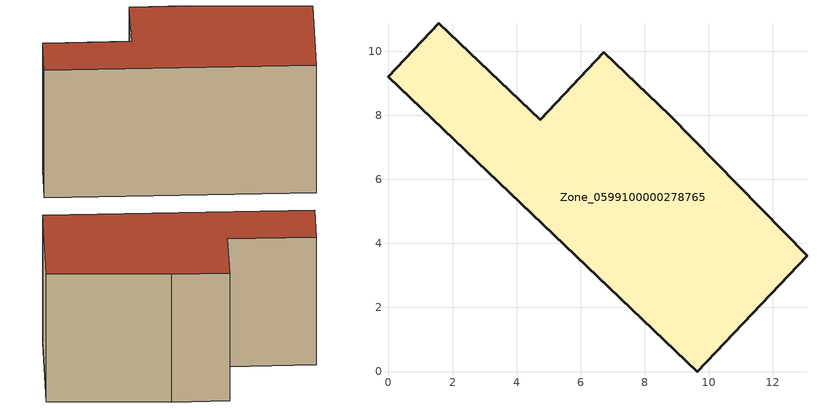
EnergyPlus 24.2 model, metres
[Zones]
Zone_0599100000278765
 floor ground (C_G): 13.06,3.61 9.64,0 0,9.21 1.57,10.87 4.73,7.87 6.72,9.97 8.79,8.01 z2.04
 wall outside (C_F): 8.79,8.01 6.72,9.97 4.73,7.87 1.57,10.87 0,9.21 9.64,0 13.06,3.61 8.79,8.01 z2.04:9.72
 roof outside (C_R): 9.64,0 13.06,3.61 8.79,8.01 6.72,9.97 4.73,7.87 1.57,10.87 0,9.21 z9.72
[BUILDING]
Pand.0599100000278765: North Axis=0; Terrain=City; Loads Convergence Tolerance Value=0.04; Temperature Convergence Tolerance Value=0.4; Solar Distribution=FullExterior; Maximum Number of Warmup Days=25; Minimum Number of Warmup Days=1
[Site:Location]
Rotterdam.The.Hague.AP_ZH_NLD Design_Conditions: Latitude=51.96; Longitude=4.45; Time Zone=1; Elevation=-4.5
[SITE:GROUNDTEMPERATURE:BUILDINGSURFACE]
18, 18, 18, 18, 18, 18, 18, 18, 18, 18, 18, 18
[MATERIAL] Thermal Absorptance=0.9; Solar Absorptance=0.7; Visible Absorptance=0.7
Name | Roughness | Thickness | Conductivity | Density | Specific Heat
G.TC.1975-1991 | MediumSmooth | 0.15 | 0.288461 | 540 | 1210
F.TC.1975-1991 | Rough | 0.3 | 0.230769 | 1920 | 840
R.TC.1975-1991 | MediumRough | 0.2 | 0.153846 | 1500 | 1000
[CONSTRUCTION]
C_G: G.TC.1975-1991
C_F: F.TC.1975-1991
C_R: R.TC.1975-1991
[ZONE]
Zone_0599100000278765: Type=1; Multiplier=1; Ceiling Height=Autocalculate; Volume=Autocalculate; Floor Area=autocalculate; Part of Total Floor Area=Yes
[ZONEINFILTRATION:DESIGNFLOWRATE]
Infil_Zone_0599100000278765: Zone or ZoneList or Space or SpaceList=Zone_0599100000278765; Schedule=AlwaysOn; Design Flow Rate Calculation Method=Flow/Area; Flow Rate per Floor Area=0.003; Constant Term Coefficient=1; Temperature Term Coefficient=0; Velocity Term Coefficient=0; Velocity Squared Term Coefficient=0
[HVACTEMPLATE:ZONE:IDEALLOADSAIRSYSTEM]
Zone_0599100000278765: Maximum Heating Supply Air Temperature=50; Minimum Cooling Supply Air Temperature=13; Maximum Heating Supply Air Humidity Ratio=0.0156; Minimum Cooling Supply Air Humidity Ratio=0.0077; Heating Limit=NoLimit; Cooling Limit=NoLimit; Dehumidification Control Type=ConstantSensibleHeatRatio; Cooling Sensible Heat Ratio=0.7; Dehumidification Setpoint=60; Humidification Control Type=None; Humidification Setpoint=30; Outdoor Air Method=None; Outdoor Air Flow Rate per Person=0.00944; Outdoor Air Flow Rate per Zone Floor Area=0; Outdoor Air Flow Rate per Zone=0; Demand Controlled Ventilation Type=None; Outdoor Air Economizer Type=NoEconomizer; Heat Recovery Type=None; Sensible Heat Recovery Effectiveness=0.7; Latent Heat Recovery Effectiveness=0.65
[ZONECONTROL:THERMOSTAT]
ThermostatControl_Zone_0599100000278765: Zone or ZoneList=Zone_0599100000278765; Control Type Schedule=DualSetpointControlType; Control 1=Thermostat_Zone_0599100000278765; Temperature Difference Between Cutout And Setpoint=0
[THERMOSTATSETPOINT:DUALSETPOINT]
Thermostat_Zone_0599100000278765: Heating Setpoint Temperature Schedule=HeatingSetpoint_Zone_0599100000278765; Cooling Setpoint Temperature Schedule=CoolingSetpoint_Zone_0599100000278765
[SCHEDULE:COMPACT]
HeatingSetpoint_Zone_0599100000278765: Through: 12/31, For: AllDays, Until: 24:00, 21
CoolingSetpoint_Zone_0599100000278765: Through: 12/31, For: AllDays, Until: 24:00, 24
DualSetpointControlType: Through: 12/31, For: AllDays, Until: 24:00, 4
AlwaysOn: Through: 12/31, For: AllDays, Until: 24:00, 1
